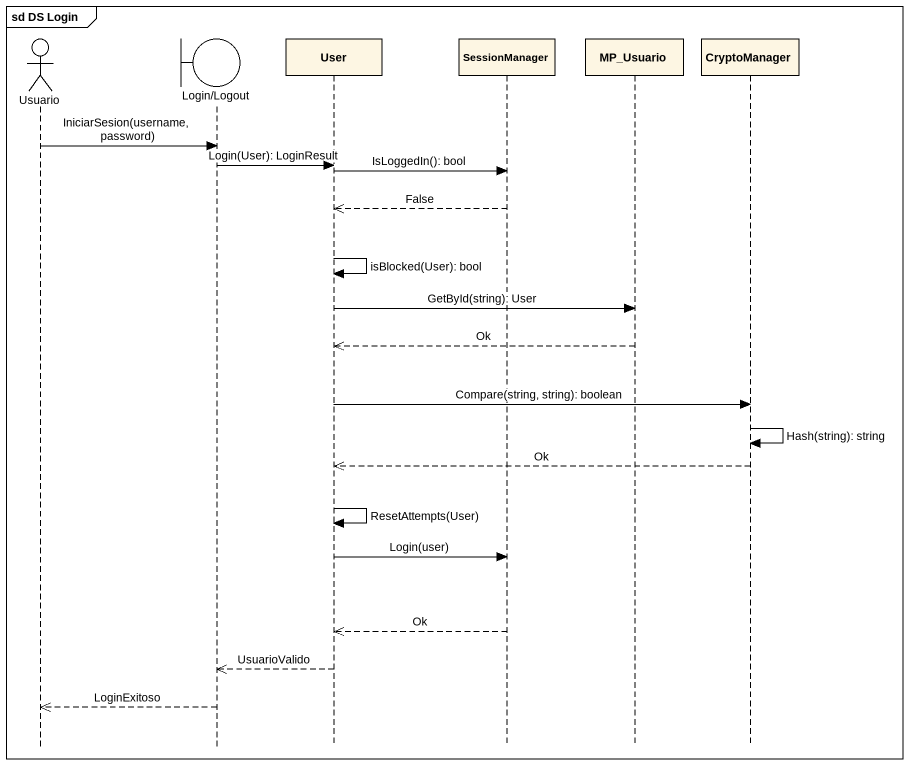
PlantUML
@startuml
mainframe sd DS Login
hide footbox
actor Usuario
boundary "Login/Logout" as Login_Logout
participant User
participant SessionManager
participant MP_Usuario
participant CryptoManager

Usuario -> Login_Logout : IniciarSesion(username, password)
Login_Logout -> User : Login(User): LoginResult
User -> SessionManager : IsLoggedIn(): bool
SessionManager -->> User : False
User -> User : isBlocked(User): bool
User -> MP_Usuario : GetById(string): User
MP_Usuario -->> User : Ok
User -> CryptoManager : Compare(string, string): boolean
CryptoManager -> CryptoManager : Hash(string): string
CryptoManager -->> User : Ok
User -> User : ResetAttempts(User)
User -> SessionManager : Login(user)
SessionManager -->> User : Ok
User -->> Login_Logout : UsuarioValido
Login_Logout -->> Usuario : LoginExitoso
@enduml
